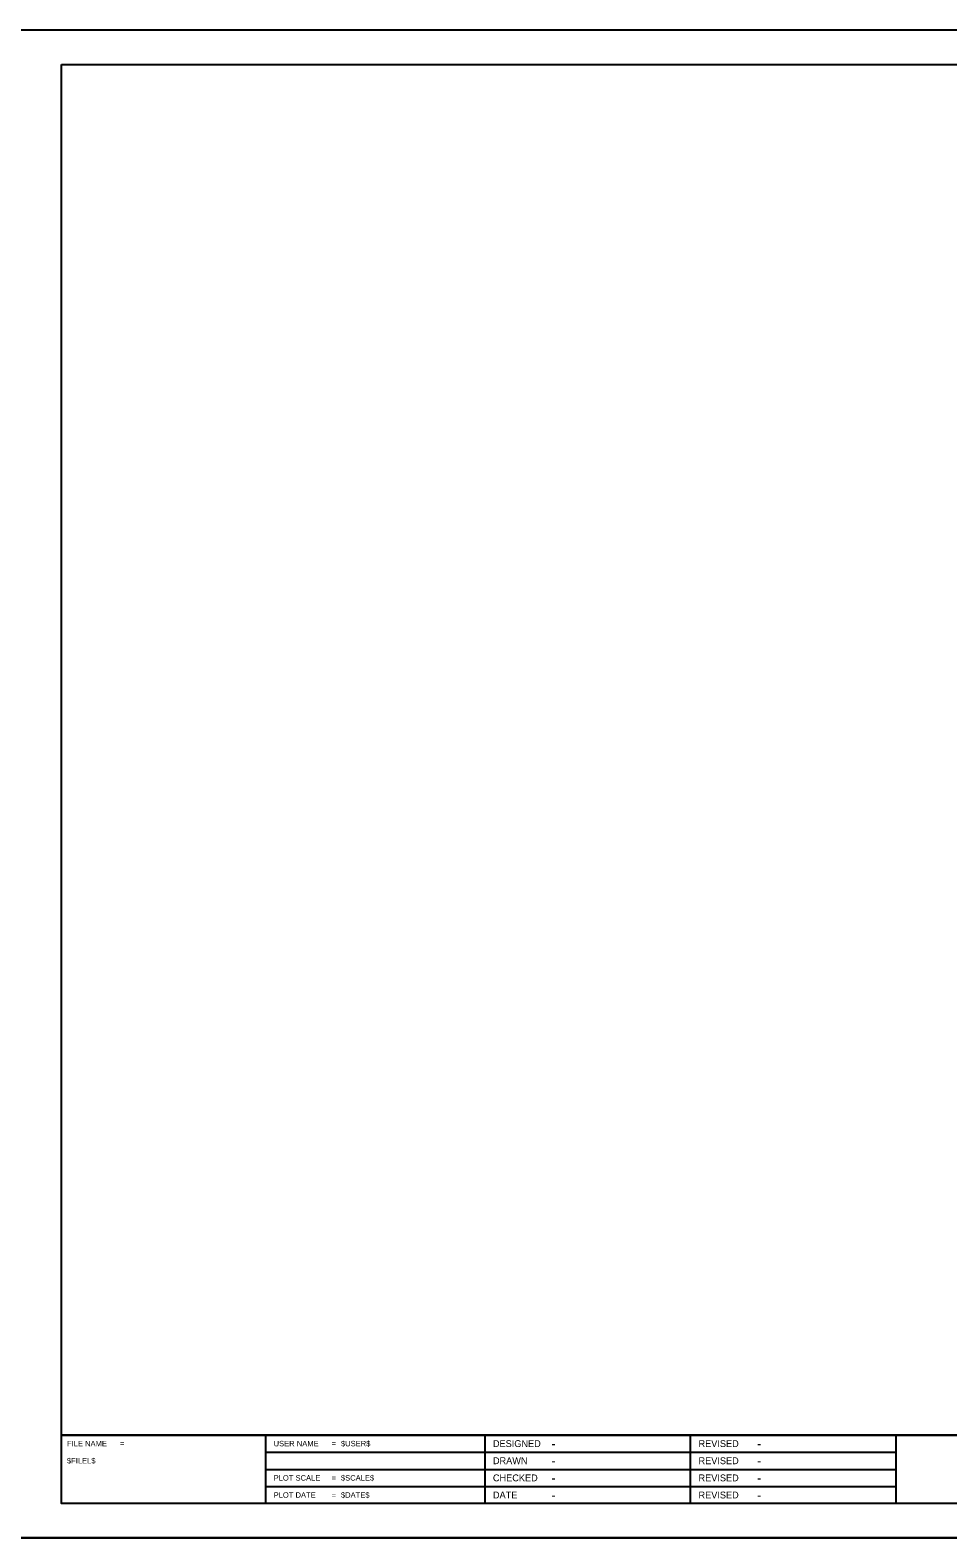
# Model space of a CAD drawing. Extents: x 1920121 to 1937144, y 1296471 to 1305112.
# Drawn here: x 1928698 to 1929367, y 1296471 to 1297571 of the extents above; entities that cross this region are included whole.
import ezdxf

# ---------------------------------------------------------------- set-up
doc = ezdxf.new("R2010")
doc.units = 0
for name, color, linetype in [('Sheets_50 Reference Boundary', 7, 'Continuous'), ('Sheets_General Details', 7, 'Continuous'), ('Sheets_Printer Plotting Border', 7, 'Continuous')]:
    doc.layers.add(name, color=color, linetype=linetype)

msp = doc.modelspace()

# ---------------------------------------------------------------- linework, layer by layer
at = {"layer": 'Sheets_50 Reference Boundary'}
msp.add_lwpolyline([(1928720.6, 1297546.1), (1930295.6, 1297546.1), (1930295.6, 1296546.1), (1928720.6, 1296546.1)], close=True, dxfattribs=at)
at = {"layer": 'Sheets_General Details'}
for p, q in [((1930320.6, 1297571.1), (1928620.6, 1297571.1)), ((1928720.6, 1296546.1), (1930295.6, 1296546.1)), ((1928869.4, 1296546.1), (1928869.4, 1296496.1)), ((1929029.4, 1296546.1), (1929029.4, 1296496.1)), ((1929179.4, 1296546.1), (1929179.4, 1296496.1)), ((1929329.4, 1296546.1), (1929329.4, 1296496.1)), ((1928869.4, 1296533.6), (1929329.4, 1296533.6)), ((1928869.4, 1296521.1), (1929329.4, 1296521.1)), ((1928869.4, 1296508.6), (1929329.4, 1296508.6)), ((1930320.6, 1296471.1), (1928620.6, 1296471.1))]:
    msp.add_line(p, q, dxfattribs=at)
msp.add_lwpolyline([(1928720.6, 1297546.1), (1930295.6, 1297546.1), (1930295.6, 1296496.1), (1928720.6, 1296496.1)], close=True, dxfattribs=at)
at = {"layer": 'Sheets_Printer Plotting Border'}
msp.add_lwpolyline([(1928620.6, 1296471.1), (1930320.6, 1296471.1), (1930320.6, 1297571.1), (1928620.6, 1297571.1)], close=True, dxfattribs=at)

# ---------------------------------------------------------------- texts
at = {"layer": 'Sheets_General Details'}
for s, p in [('FILE NAME', (1928724.6, 1296537.9)), ('=', (1928763.3, 1296537.9)), ('USER NAME', (1928875.4, 1296537.9)), ('=', (1928917.8, 1296537.9)), ('$USER$', (1928924.5, 1296537.9)), ('$FILEL$', (1928724.6, 1296525.4)), ('PLOT SCALE', (1928875.4, 1296512.9)), ('=', (1928917.8, 1296512.9)), ('$SCALE$', (1928924.5, 1296512.9)), ('PLOT DATE', (1928875.4, 1296500.4)), ('$DATE$', (1928924.5, 1296500.4)), ('=', (1928917.8, 1296500.4))]:
    msp.add_text(s, height=4, rotation=360, dxfattribs=at).set_placement(p)
for s, height, p in [('DESIGNED', 5, (1929035.4, 1296537.4)), ('-', 7, (1929078.1, 1296536.4)), ('REVISED', 5, (1929185.4, 1296537.4)), ('-', 7, (1929228.1, 1296536.4)), ('DRAWN', 5, (1929035.4, 1296524.9)), ('-', 7, (1929078.1, 1296523.9)), ('REVISED', 5, (1929185.4, 1296524.9)), ('-', 7, (1929228.1, 1296523.9)), ('CHECKED', 5, (1929035.4, 1296512.4)), ('REVISED', 5, (1929185.4, 1296512.4)), ('DATE', 5, (1929035.4, 1296499.9)), ('-', 7, (1929078.1, 1296511.4)), ('REVISED', 5, (1929185.4, 1296499.9)), ('-', 7, (1929228.1, 1296511.4)), ('-', 7, (1929078.1, 1296498.9)), ('-', 7, (1929228.1, 1296498.9))]:
    msp.add_text(s, height=height, dxfattribs=at).set_placement(p)

doc.saveas('drawing.dxf')
